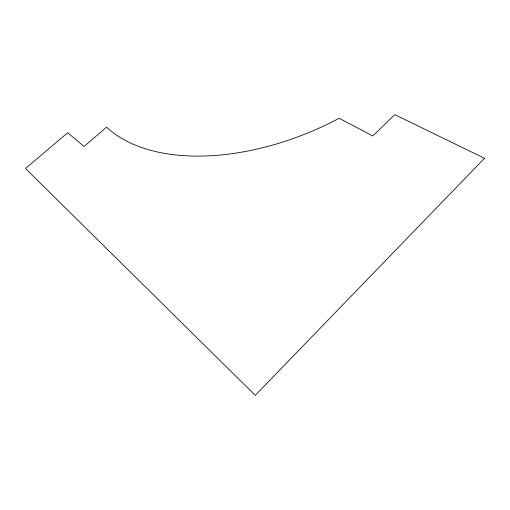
<?xml version="1.0" encoding="UTF-8"?>
<svg xmlns="http://www.w3.org/2000/svg" width="510" height="510" viewBox="0 0 510 510"><rect width="100%" height="100%" fill="white"/><g stroke="black" fill="none" stroke-linecap="round" stroke-linejoin="round"><path stroke-width="0.76" d="M484.5 158.298L255.249 395.352L25.5 168.517L67.671 132.715L84.118 146.453L106.539 127.168A197.95 114.642 -24 0 0 339.137 118.269L372.81 135.972L394.785 114.648L484.5 158.298"/></g></svg>
